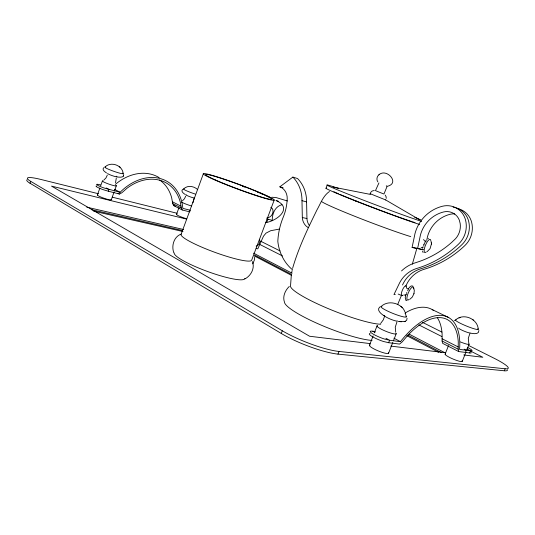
<?xml version="1.0" encoding="UTF-8"?>
<svg xmlns="http://www.w3.org/2000/svg" width="535" height="535" viewBox="0 0 535 535"><rect width="100%" height="100%" fill="white"/><g stroke="black" fill="none" stroke-linecap="round" stroke-linejoin="round"><path stroke-width="0.8" d="M471.221 352.639A10.038 1.418 22.7 0 1 469.616 352.939L458.696 351.562L442.666 343.35L442.091 341.002L442.111 333.9A63.05 32.234 -62.3 0 0 437.262 317.583M292.625 269.887A43.455 39.476 -80 0 1 277.819 241.278A67.209 61.886 -81.1 0 1 283.222 217.203A46.277 40.112 -77.1 0 0 287.215 198.779A12.9 11.382 -76.2 0 0 279.845 186.809L292.879 177.098A33.137 29.191 -76.7 0 1 301.981 200.678L302.322 217.531A12.793 11.583 -77.2 0 0 308.086 227.549M292.879 177.098L297.554 178.543A32.762 28.957 -76.7 0 1 306.588 201.876L306.943 218.534A12.646 11.482 -77.2 0 0 309.437 225.556M458.696 351.562L458.161 349.194L458.268 342.025A64.1 31.732 -62.4 0 0 408.225 334.863L402.18 341.892L399.525 344.085L388.657 342.714L383.348 341.457A11.295 1.906 22.2 0 1 372.193 336.542A11.295 1.906 22.2 0 1 370.093 333.506M386.243 198.365L386.076 196.666L385.247 195.128M192.961 202.705L194.031 198.552M254.713 257.174L254.332 260.144L252.767 263.808M431.498 243.706L430.06 248.648L427.184 251.624M291.314 275.077L290.498 286.345A50.878 7.691 21.5 0 0 328.216 308.615A50.878 7.691 21.5 0 0 380.719 324.217M291.675 272.843L292.097 270.616M412.097 247.431L423.165 249.664L412.097 247.431L414.999 233.568A37.992 37.276 -72.4 0 1 442.385 206.256A19.862 19.354 -63.5 0 1 465.657 220.5A24.342 23.674 -65.6 0 1 458.542 244.1A102.82 95.852 -62.5 0 1 417.006 268.369A30.629 29.452 78.5 0 0 399.632 282.808L393.981 294.524L395.278 294.571M417.594 248.594L420.443 234.999A32.013 31.411 -72.4 0 1 443.582 211.967L445.361 211.646A13.917 13.562 -63.5 0 1 459.371 220.253L460.187 223.556A18.417 17.916 -65.6 0 1 455.653 238.61L451.667 242.415A97.062 90.468 -62.6 0 1 418.992 261.595L413.087 263.548A36.574 35.176 78.5 0 0 401.551 270.924M426.83 239.847L427.485 236.731A31.217 30.742 -71.3 0 1 450.129 214.281L451.861 213.967A13.576 13.275 -61.6 0 1 454.743 213.953M405.824 294.444L405.236 297.607L405.911 300.148M422.69 248.22L423.105 246.575M410.024 299.132L412.318 297.052L413.983 293.595M413.943 293.775L414.317 290.458L413.642 287.924A7.089 2.1 -66.7 0 0 410.245 289.234A7.089 2.1 -66.7 0 0 406.934 297.694A7.089 2.1 -66.7 0 0 409.208 299.246M292.591 268.403C298.423 248.066 307.672 228.84 316.974 209.894C320.619 203.527 323.1 195.803 329.473 191.497M117.339 176.985C119.546 177.179 124.04 177.974 123.719 174.477M384.424 316.747L383.294 319.87L380.679 323.387M416.966 248.013L412.318 264.21M107.328 175.092L105.97 177.941L103.857 180.061M185.685 196.225L184.435 198.813L182.415 200.859M507.447 369.785A29.111 4.146 23 0 1 504.304 370.782L337.98 354.116A41.623 8.339 21.6 0 1 281.263 333.459L30.034 183.258L30.709 181.345A27.693 3.658 18.6 0 1 40.968 179.472L98.514 193.764M97.37 195.061L99.878 188.066M100.707 185.732L102.379 181.064M96.621 186.019A8.065 0.95 19.2 0 0 103.643 189.825L108.324 191.216L108.953 189.457L106.144 187.946M111.333 199.689L114.109 191.951M114.664 190.406L116.336 185.765M176.51 214.354L178.978 207.607M173.835 252.801C171.227 245.913 173.828 236.684 181.211 234.076L203.407 173.628M274.228 199.996L251.724 260.03A37.611 5.263 20.1 0 1 214.234 252.092A37.611 5.263 20.1 0 1 181.211 234.076M325.989 188.387L327.199 185.184M281.263 333.459L282.279 330.777L30.709 181.345M116.282 178.142L115.533 182.743M337.98 354.116L339.009 351.455L505.114 368.776L504.304 370.782M369.511 345.195L373.129 335.906M374.333 332.81L377.048 325.842M388.657 342.714L389.614 340.253L400.468 341.671A66.561 32.956 -62.4 0 1 459.565 349.382L470.472 350.806L469.616 352.939M388.577 353.22L392.844 342.333M393.452 340.782L396.188 333.786M401.551 295.186L397.746 304.341M445.107 354.177L448.497 345.637M266.691 222.42L268.035 219.049M465.457 352.418L466.319 350.264L464.126 349.148M462.287 361.306L465.858 352.358M466.747 350.124L469.128 344.159M387.166 186.213L383.956 194.031L380.311 192.6L375.47 190.614L378.94 182.916M423.713 244.809L426.161 240.282M123.384 176.129L123.659 175.554M405.757 286.225L407.135 283.369A29.88 28.823 76.6 0 1 424.148 269.286A100.373 93.986 -61.8 0 0 464.788 245.639A23.741 23.179 -64 0 0 471.736 222.627A19.38 18.939 -61.6 0 0 457.111 208.469M396.963 321.909L395.258 327.159L395.726 332.262M469.824 333.673L468.292 338.307L468.787 343.216M408.011 289.442C409.007 287.93 410.907 284.774 413.06 286.238M370.474 192.593L372.119 191.035L374.326 190.467M103.71 167.689C101.683 169.869 104.98 171.835 106.539 172.965M289.301 286.426C285.148 290.405 282.38 296.517 284.48 302.215A50.798 8.694 21.6 0 0 319.435 324.377A50.798 8.694 21.6 0 0 372.059 340.427M378.9 174.798C376.827 176.476 376.239 179.707 377.85 181.893M379.582 174.249C387.206 168.625 399.805 182.983 387.788 186.2M182.622 189.343C180.583 191.329 183.605 193.469 185.19 194.459M378.887 174.811L379.596 174.236M104.994 167.047C110.805 161.068 122.468 165.221 123.184 173.534M183.552 188.989C187.457 184.943 193.984 186.033 197.689 189.631M244.97 278.889C251.009 275.699 255.008 268.256 252.48 261.582M381.06 306.548C386.758 301.085 395.592 302.068 401.337 306.722M455.499 320.057C463.25 312.661 477.675 318.686 478.257 329.266M380.071 306.796C375.824 309.859 381.428 314.226 384.244 315.871M405.042 321.455L406.687 320.278L407.055 318.285M454.202 320.498L454.603 320.271M428.107 238.463L428.475 238.316M108.324 191.216L119.472 194.044L121.866 192.76L127.036 188.213A46.204 35.564 -59.1 0 1 180.308 202.197L181.305 207.968L182.248 209.974L189.651 211.853L190.239 210.255L182.836 208.362A47.976 36.928 -59.1 0 0 120.101 192.306L104.278 188.059A8.065 0.93 19.2 0 1 96.875 184.782A8.065 0.93 19.2 0 1 100.52 184.923M460.22 317.389L459.017 317.95M281.965 204.691C275.07 206.41 272.081 213.826 272.262 220.36L266.664 218.848M400.468 321.655L404.774 321.542M404.299 321.702L405.53 321.281M265.527 222.627C276.856 221.136 293.534 207.968 275.973 200.498L278.354 201.213M279.25 229.107L270.703 230.712L266.042 233.106L263.494 236.169L257.783 248.862L256.178 248.501M421.172 247.565L422.77 247.765M271.894 197.234L276.274 197.609L287.369 200.959M404.059 294.992L405.262 295.099M398.308 321.435L400.274 321.635M267.045 217.564C272.014 218.287 275.538 209.687 270.817 207.299M399.291 321.562L401.578 321.742M370.1 343.59L309.584 336.248L51.52 186.12L186.668 219.116M390.824 346.105L445.535 352.746M463.771 354.959L482.837 357.28L470.927 351.254M385.962 338.294L389.614 340.253L384.311 338.989A11.295 1.872 22.2 0 1 372.072 333.405A11.295 1.872 22.2 0 1 372.821 331.232L375.169 331.566M470.466 333.144C473.207 333.599 479.019 334.877 478.899 330.496M333.091 187.063L370.26 194.386M302.322 217.531L306.943 218.534M91.472 209.66L182.488 230.531M93.578 211.131L182.997 231.541M426.041 241.586L424.583 240.957L423.58 239.486M86.744 207.159L183.625 229.522M112.29 197.181L177.132 213.284M159.637 179.994A45.662 35.524 -58.9 0 1 171.688 197.856L172.705 203.581L173.654 205.574L175.246 205.982M301.981 200.678L306.588 201.876M279.845 186.809L283.035 187.691M355.467 200.939L357.721 201.608M370.534 193.824L369.999 193.637L385.728 199.97M408.499 289.007L407.389 288.298M386.263 185.852L386.838 186.08M398.18 294.049L401.972 295.715M406.072 300.249L406.627 300.51M432.213 309.591L448.758 317.596M260.652 241.205L280.046 250.928M422.51 322.351L441.903 332.075M468.754 345.543L494.119 358.256A29.111 4.079 22.9 0 1 505.114 368.776M466.854 348.974L470.472 350.806A10.038 1.391 22.7 0 0 467.496 347.436M259.475 244.294L282.554 255.971M418.811 324.885L441.89 336.562M172.384 201.782L180.99 206.156M442.097 338.769L458.194 346.947M172.705 203.581L181.305 207.968M442.091 341.002L458.161 349.194M173.654 205.574L182.248 209.974M253.53 253.162L292.07 273.218M409.181 334.148L444.752 352.659M254.586 255.081L291.615 274.408M407.884 335.091L441.208 352.485M254.279 255.884L291.294 275.244M406.767 335.652L438.6 352.304M114.457 189.303L120.101 192.306M393.934 338.194L400.468 341.671M118.068 193.289L119.472 194.044M372.821 331.232L375.015 332.409M385.561 199.876L419.761 219.845M383.381 315.296L384.551 316.071M473.642 320.258L472.512 319.455M120.067 167.248L119.265 166.592M401.678 307.023L403.544 309.049L404.975 311.912M400.942 306.381L402.146 307.424M423.098 252.54L422.51 251.015M431.003 241.064L431.504 244.074M405.262 312.948L406.339 316.887M413.662 287.703L413.715 288.8M431.484 242.923L431.491 243.365M339.009 351.455A41.63 8.206 21.6 0 1 282.279 330.777M30.034 183.258A27.693 3.718 18.5 0 1 27.071 179.76M242.402 186.233A40.165 2.601 20.4 0 1 244.742 187.116M257.462 192.105A40.165 2.601 20.4 0 1 259.522 192.954M261.12 193.616A40.165 2.601 20.4 0 1 263.441 194.593M264.919 195.228A40.165 2.601 20.4 0 1 270.87 197.91M259.368 239.326A4.026 2.728 -63.2 0 1 259.288 243.365A4.026 2.728 -63.2 0 1 256.151 246.026M410.746 236.617A52.504 2.381 20.9 0 1 357.46 217.357A52.504 2.381 20.9 0 1 321.448 201.394M414.993 222.6A47.14 1.371 20.8 0 1 412.505 221.804M411.569 221.497A47.14 1.371 20.8 0 1 394.001 215.337M393.218 215.057A47.14 1.371 20.8 0 1 348.111 197.776M347.442 197.509A47.14 1.371 20.8 0 1 339.939 194.399M338.481 193.777A47.14 1.371 20.8 0 1 333.853 191.717M402.514 284.988A30.248 29.137 77.6 0 1 420.624 268.831A101.583 94.909 -62.2 0 0 461.705 244.883A24.042 23.426 -64.9 0 0 468.734 221.577A19.621 19.146 -62.6 0 0 453.138 207.112M421.66 221.423A52.965 1.331 20.7 0 1 350.345 195.041A52.965 1.331 20.7 0 1 338.354 188.394M414.732 217.304A52.965 1.331 20.7 0 1 420.911 219.912M419.647 224.486A52.945 1.545 20.8 0 1 359.654 202.578A52.945 1.545 20.8 0 1 326.658 188.213M406.226 294.865A3.625 1.083 -66.7 0 1 406.312 294.163M406.513 293.347A3.625 1.083 -66.7 0 1 406.814 292.471M407.63 290.793A3.625 1.083 -66.7 0 1 408.085 290.104M403.096 295.079A5.363 1.632 -66.7 0 1 401.437 293.167A5.363 1.632 -66.7 0 1 404.721 286.399A5.363 1.632 -66.7 0 1 406.366 288.345M426.315 251.878A7.102 2.12 -67.7 0 1 424.202 249.865A7.102 2.12 -67.7 0 1 427.532 241.359A7.102 2.12 -67.7 0 1 430.769 240.482M423.727 245.659A3.631 1.097 -67.7 0 1 424.034 244.776M244.856 278.367A37.544 6.126 20.1 0 1 208.637 271.887A37.544 6.126 20.1 0 1 174.223 253.028M404.955 313.135A65.464 33.471 -62.3 0 1 433.597 310.481M397.558 320.973A6.995 0.996 22 0 1 391.272 319.469A6.995 0.996 22 0 1 384.658 315.951M406.179 316.312A13.669 1.839 21.9 0 1 392.443 313.216A13.669 1.839 21.9 0 1 381.863 306.361M396.101 333.292A10.372 1.625 22.1 0 1 385.574 331.165A10.372 1.625 22.1 0 1 377.663 325.648M388.517 352.672A10.352 1.872 22.4 0 1 377.917 350.786A10.352 1.872 22.4 0 1 370.153 344.948M470.151 332.977A6.286 0.762 22.4 0 1 463.705 330.971A6.286 0.762 22.4 0 1 458.709 328.115M477.849 328.711A12.285 1.404 22.3 0 1 466.787 326.169A12.285 1.404 22.3 0 1 455.947 319.85M462.026 360.797A9.309 1.431 22.9 0 1 453.493 359.226A9.309 1.431 22.9 0 1 445.474 353.929M468.847 343.691A9.322 1.244 22.6 0 1 460.347 341.918M115.286 184.421A47.408 36.888 -58.9 0 1 159.209 177.66M116.964 176.864A4.996 0.502 19.4 0 1 111.447 175.36A4.996 0.502 19.4 0 1 107.709 173.434M116.222 176.209A4.996 0.502 19.4 0 1 116.777 176.523M122.669 173.106A9.757 0.916 19.5 0 1 113.5 171.193A9.757 0.916 19.5 0 1 105.769 167.081M115.955 185.418A7.403 0.816 19.3 0 1 108.933 184.134A7.403 0.816 19.3 0 1 103.101 180.87M110.966 199.308A7.396 0.936 19.1 0 1 104.8 198.525A7.396 0.936 19.1 0 1 97.51 194.854M194.165 197.963A4.501 0.421 20 0 1 188.715 196.265A4.501 0.421 20 0 1 186.227 194.787M195.268 194.058A8.787 0.776 20.1 0 1 186.147 190.62A8.787 0.776 20.1 0 1 184.047 188.955M191.436 205.928A6.674 0.689 20 0 1 181.686 202.163M186.735 218.735A6.667 0.796 19.9 0 1 179.064 216.04A6.667 0.796 19.9 0 1 176.904 214.281M213.973 179.586A37.825 2.421 20.4 0 0 273.124 200.264A37.825 2.421 20.4 0 0 229.194 180.883A37.825 2.421 20.4 0 0 213.973 179.586M215.511 180.014A35.404 2.267 20.4 0 0 270.917 199.394A35.404 2.267 20.4 0 0 229.91 181.291A35.404 2.267 20.4 0 0 215.511 180.014"/></g></svg>
